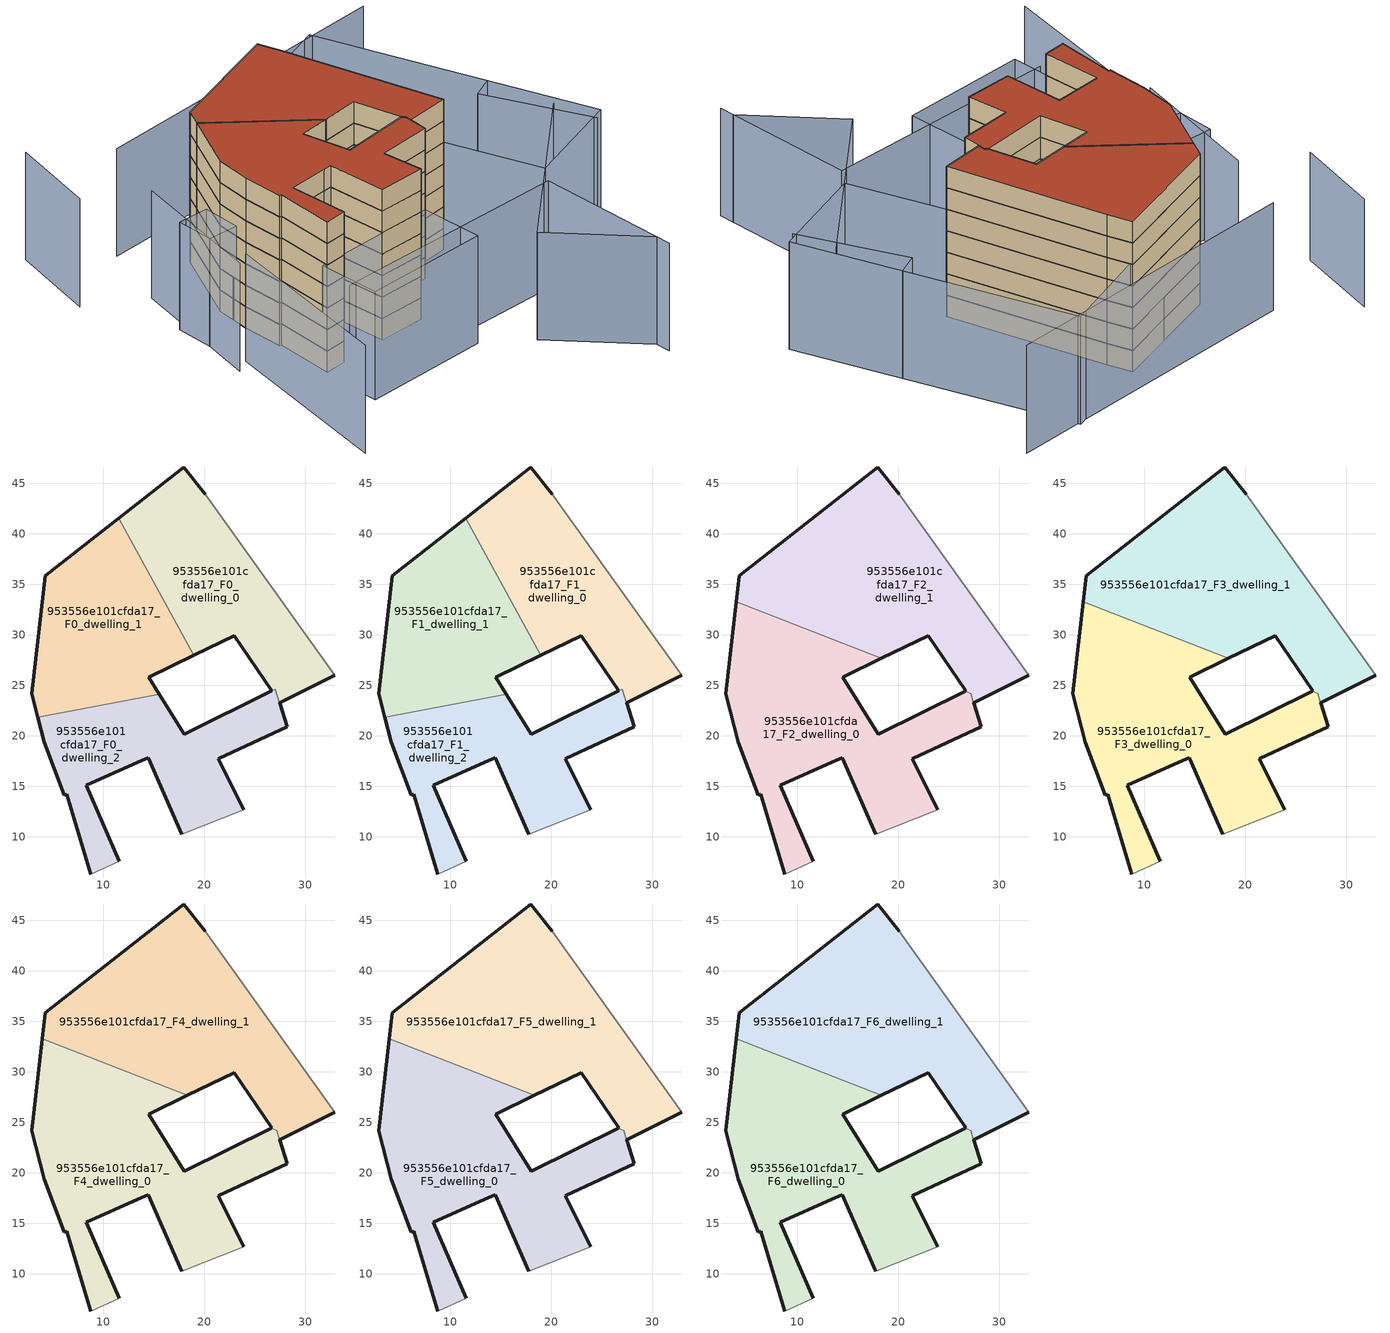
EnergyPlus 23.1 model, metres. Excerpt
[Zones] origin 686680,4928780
953556e101cfda17_F0_dwelling_0
 floor ground (EU_floor_Construction): 32.91,26 20.07,43.94 17.96,46.63 11.51,41.57 18.93,27.98 22.94,29.93 26.66,24.45 27.01,24.62 27.44,23.31 27.45,23.29 z0
 wall outside (EU_wall_Construction): 26.66,24.45 22.94,29.93 18.93,27.98 / 11.51,41.57 17.96,46.63 20.07,43.94 / 32.91,26 27.45,23.29 27.44,23.31 z0:3
 wall to 953556e101cfda17_F0_dwelling_2 (EU_wall_Construction): 27.44,23.31 27.01,24.62 26.66,24.45 z0:3
 wall to 953556e101cfda17_F0_dwelling_1 (EU_wall_Construction): 18.93,27.98 11.51,41.57 z0:3
 wall adiabatic (EU_wall_Construction): 20.07,43.94 32.91,26 z0:3
953556e101cfda17_F0_dwelling_1
 floor ground (EU_floor_Construction): 15.52,24.12 14.46,25.8 18.93,27.98 11.51,41.57 4.25,35.87 2.89,24.17 3.5,21.82 z0
 wall outside (EU_wall_Construction): 18.93,27.98 14.46,25.8 15.52,24.12 / 3.5,21.82 2.89,24.17 4.25,35.87 11.51,41.57 z0:3
 wall to 953556e101cfda17_F0_dwelling_2 (EU_wall_Construction): 15.52,24.12 3.5,21.82 z0:3
953556e101cfda17_F0_dwelling_2
 floor ground (EU_floor_Construction): 23.91,12.69 21.38,17.74 28.21,20.92 27.44,23.29 27.44,23.31 27.01,24.62 26.66,24.45 18.02,20.17 15.52,24.12 3.5,21.82 4.13,19.38 6.11,14.1 6.34,14.21 8.72,6.31 11.55,7.57 8.31,15.11 13.4,17.37 14.42,17.83 17.74,10.23 z0
 wall outside (EU_wall_Construction): 15.52,24.12 18.02,20.17 26.66,24.45 / 27.44,23.31 27.44,23.29 28.21,20.92 21.38,17.74 23.91,12.69 / 17.74,10.23 14.42,17.83 13.4,17.37 8.31,15.11 11.55,7.57 / 8.72,6.31 6.34,14.21 6.11,14.1 4.13,19.38 3.5,21.82 z0:3
 wall adiabatic (EU_wall_Construction): 23.91,12.69 17.74,10.23 / 11.55,7.57 8.72,6.31 z0:3
953556e101cfda17_F1_dwelling_0
 floor to 953556e101cfda17_F0_dwelling_0 (EU_floor_Construction): 32.91,26 20.07,43.94 17.96,46.63 11.51,41.57 18.93,27.98 22.94,29.93 26.66,24.45 27.01,24.62 27.44,23.31 27.45,23.29 z3
 wall outside (EU_wall_Construction): 26.66,24.45 22.94,29.93 18.93,27.98 / 11.51,41.57 17.96,46.63 20.07,43.94 / 32.91,26 27.45,23.29 27.44,23.31 z3:6
 wall to 953556e101cfda17_F1_dwelling_2 (EU_wall_Construction): 27.44,23.31 27.01,24.62 26.66,24.45 z3:6
 wall to 953556e101cfda17_F1_dwelling_1 (EU_wall_Construction): 18.93,27.98 11.51,41.57 z3:6
 wall adiabatic (EU_wall_Construction): 20.07,43.94 32.91,26 z3:6
953556e101cfda17_F1_dwelling_1
 floor to 953556e101cfda17_F0_dwelling_1 (EU_floor_Construction): 15.52,24.12 14.46,25.8 18.93,27.98 11.51,41.57 4.25,35.87 2.89,24.17 3.5,21.82 z3
 wall outside (EU_wall_Construction): 18.93,27.98 14.46,25.8 15.52,24.12 / 3.5,21.82 2.89,24.17 4.25,35.87 11.51,41.57 z3:6
 wall to 953556e101cfda17_F1_dwelling_2 (EU_wall_Construction): 15.52,24.12 3.5,21.82 z3:6
953556e101cfda17_F1_dwelling_2
 floor to 953556e101cfda17_F0_dwelling_2 (EU_floor_Construction): 23.91,12.69 21.38,17.74 28.21,20.92 27.44,23.29 27.44,23.31 27.01,24.62 26.66,24.45 18.02,20.17 15.52,24.12 3.5,21.82 4.13,19.38 6.11,14.1 6.34,14.21 8.72,6.31 11.55,7.57 8.31,15.11 13.4,17.37 14.42,17.83 17.74,10.23 z3
 wall outside (EU_wall_Construction): 15.52,24.12 18.02,20.17 26.66,24.45 / 27.44,23.31 27.44,23.29 28.21,20.92 21.38,17.74 23.91,12.69 / 17.74,10.23 14.42,17.83 13.4,17.37 8.31,15.11 11.55,7.57 / 8.72,6.31 6.34,14.21 6.11,14.1 4.13,19.38 3.5,21.82 z3:6
 wall adiabatic (EU_wall_Construction): 23.91,12.69 17.74,10.23 / 11.55,7.57 8.72,6.31 z3:6
953556e101cfda17_F2_dwelling_0
 floor to 953556e101cfda17_F1_dwelling_2 (EU_floor_Construction): 23.91,12.69 21.38,17.74 28.21,20.92 27.44,23.29 27.44,23.31 27.14,24.21 26.61,24.42 18.02,20.17 15.52,24.12 3.5,21.82 4.13,19.38 6.11,14.1 6.34,14.21 8.72,6.31 11.55,7.57 8.31,15.11 13.4,17.37 14.42,17.83 17.74,10.23 z6
 floor to 953556e101cfda17_F1_dwelling_1 (EU_floor_Construction): 15.52,24.12 14.46,25.8 18.31,27.67 3.95,33.3 2.89,24.17 3.5,21.82 z6
 wall outside (EU_wall_Construction): 18.31,27.67 14.46,25.8 18.02,20.17 26.6,24.42 / 27.44,23.31 27.44,23.29 28.21,20.92 21.38,17.74 23.91,12.69 / 17.74,10.23 14.42,17.83 13.4,17.37 8.31,15.11 11.55,7.57 / 8.72,6.31 6.34,14.21 6.11,14.1 4.13,19.38 2.89,24.17 3.95,33.3 z6:9
 wall to 953556e101cfda17_F2_dwelling_1 (EU_wall_Construction): 3.95,33.3 18.31,27.67 / 26.6,24.42 27.14,24.21 27.44,23.31 z6:9
 wall adiabatic (EU_wall_Construction): 23.91,12.69 17.74,10.23 / 11.55,7.57 8.72,6.31 z6:9
953556e101cfda17_F2_dwelling_1
 floor to 953556e101cfda17_F1_dwelling_0 (EU_floor_Construction): 32.91,26 20.07,43.94 17.96,46.63 11.51,41.56 18.93,27.98 22.94,29.93 26.66,24.45 27.01,24.62 27.44,23.31 27.45,23.29 z6
 floor to 953556e101cfda17_F1_dwelling_2 (EU_floor_Construction): 27.44,23.31 27.01,24.62 26.61,24.42 27.14,24.21 z6
 floor to 953556e101cfda17_F1_dwelling_1 (EU_floor_Construction): 18.93,27.98 11.51,41.56 4.25,35.87 3.95,33.3 18.31,27.67 z6
 wall outside (EU_wall_Construction): 26.6,24.42 26.66,24.45 22.94,29.93 18.31,27.67 / 3.95,33.3 4.25,35.87 17.96,46.63 20.07,43.94 / 32.91,26 27.45,23.29 27.44,23.31 z6:9
 wall adiabatic (EU_wall_Construction): 20.07,43.94 32.91,26 z6:9
953556e101cfda17_F3_dwelling_0
 floor to 953556e101cfda17_F2_dwelling_0 (EU_floor_Construction): 23.91,12.69 21.38,17.74 28.21,20.92 27.44,23.29 27.44,23.31 27.14,24.21 26.6,24.42 18.02,20.17 14.46,25.8 18.31,27.67 3.95,33.3 2.89,24.17 4.13,19.38 6.11,14.1 6.34,14.21 8.72,6.31 11.55,7.57 8.31,15.11 13.4,17.37 14.42,17.83 17.74,10.23 z9
 wall outside (EU_wall_Construction): 18.31,27.67 14.46,25.8 18.02,20.17 26.6,24.42 / 27.44,23.31 27.44,23.29 28.21,20.92 21.38,17.74 23.91,12.69 / 17.74,10.23 14.42,17.83 13.4,17.37 8.31,15.11 11.55,7.57 / 8.72,6.31 6.34,14.21 6.11,14.1 4.13,19.38 2.89,24.17 3.95,33.3 z9:12
 wall to 953556e101cfda17_F3_dwelling_1 (EU_wall_Construction): 3.95,33.3 18.31,27.67 / 26.6,24.42 27.14,24.21 27.44,23.31 z9:12
 wall adiabatic (EU_wall_Construction): 23.91,12.69 17.74,10.23 / 11.55,7.57 8.72,6.31 z9:12
953556e101cfda17_F3_dwelling_1
 floor to 953556e101cfda17_F2_dwelling_1 (EU_floor_Construction): 32.91,26 20.07,43.94 17.96,46.63 4.25,35.87 3.95,33.3 18.31,27.67 22.94,29.93 26.66,24.45 26.6,24.42 27.14,24.21 27.44,23.31 27.45,23.29 z9
 wall outside (EU_wall_Construction): 26.6,24.42 26.66,24.45 22.94,29.93 18.31,27.67 / 3.95,33.3 4.25,35.87 17.96,46.63 20.07,43.94 / 32.91,26 27.45,23.29 27.44,23.31 z9:12
 wall adiabatic (EU_wall_Construction): 20.07,43.94 32.91,26 z9:12
953556e101cfda17_F4_dwelling_0
 floor to 953556e101cfda17_F3_dwelling_0 (EU_floor_Construction): 23.91,12.69 21.38,17.74 28.21,20.92 27.44,23.29 27.44,23.31 27.14,24.21 26.6,24.42 18.02,20.17 14.46,25.8 18.31,27.67 3.95,33.3 2.89,24.17 4.13,19.38 6.11,14.1 6.34,14.21 8.72,6.31 11.55,7.57 8.31,15.11 13.4,17.37 14.42,17.83 17.74,10.23 z12
 wall outside (EU_wall_Construction): 18.31,27.67 14.46,25.8 18.02,20.17 26.6,24.42 / 27.44,23.31 27.44,23.29 28.21,20.92 21.38,17.74 23.91,12.69 / 17.74,10.23 14.42,17.83 13.4,17.37 8.31,15.11 11.55,7.57 / 8.72,6.31 6.34,14.21 6.11,14.1 4.13,19.38 2.89,24.17 3.95,33.3 z12:15
 wall to 953556e101cfda17_F4_dwelling_1 (EU_wall_Construction): 3.95,33.3 18.31,27.67 / 26.6,24.42 27.14,24.21 27.44,23.31 z12:15
 wall adiabatic (EU_wall_Construction): 23.91,12.69 17.74,10.23 / 11.55,7.57 8.72,6.31 z12:15
953556e101cfda17_F4_dwelling_1
 floor to 953556e101cfda17_F3_dwelling_1 (EU_floor_Construction): 32.91,26 20.07,43.94 17.96,46.63 4.25,35.87 3.95,33.3 18.31,27.67 22.94,29.93 26.66,24.45 26.6,24.42 27.14,24.21 27.44,23.31 27.45,23.29 z12
 wall outside (EU_wall_Construction): 26.6,24.42 26.66,24.45 22.94,29.93 18.31,27.67 / 3.95,33.3 4.25,35.87 17.96,46.63 20.07,43.94 / 32.91,26 27.45,23.29 27.44,23.31 z12:15
 wall adiabatic (EU_wall_Construction): 20.07,43.94 32.91,26 z12:15
953556e101cfda17_F5_dwelling_0
 floor to 953556e101cfda17_F4_dwelling_0 (EU_floor_Construction): 23.91,12.69 21.38,17.74 28.21,20.92 27.44,23.29 27.44,23.31 27.14,24.21 26.6,24.42 18.02,20.17 14.46,25.8 18.31,27.67 3.95,33.3 2.89,24.17 4.13,19.38 6.11,14.1 6.34,14.21 8.72,6.31 11.55,7.57 8.31,15.11 13.4,17.37 14.42,17.83 17.74,10.23 z15
 wall outside (EU_wall_Construction): 18.31,27.67 14.46,25.8 18.02,20.17 26.6,24.42 / 27.44,23.31 27.44,23.29 28.21,20.92 21.38,17.74 23.91,12.69 / 17.74,10.23 14.42,17.83 13.4,17.37 8.31,15.11 11.55,7.57 / 8.72,6.31 6.34,14.21 6.11,14.1 4.13,19.38 2.89,24.17 3.95,33.3 z15:18
 wall to 953556e101cfda17_F5_dwelling_1 (EU_wall_Construction): 3.95,33.3 18.31,27.67 / 26.6,24.42 27.14,24.21 27.44,23.31 z15:18
 wall adiabatic (EU_wall_Construction): 23.91,12.69 17.74,10.23 / 11.55,7.57 8.72,6.31 z15:18
953556e101cfda17_F5_dwelling_1
 floor to 953556e101cfda17_F4_dwelling_1 (EU_floor_Construction): 32.91,26 20.07,43.94 17.96,46.63 4.25,35.87 3.95,33.3 18.31,27.67 22.94,29.93 26.66,24.45 26.6,24.42 27.14,24.21 27.44,23.31 27.45,23.29 z15
 wall outside (EU_wall_Construction): 26.6,24.42 26.66,24.45 22.94,29.93 18.31,27.67 / 3.95,33.3 4.25,35.87 17.96,46.63 20.07,43.94 / 32.91,26 27.45,23.29 27.44,23.31 z15:18
 wall adiabatic (EU_wall_Construction): 20.07,43.94 32.91,26 z15:18
953556e101cfda17_F6_dwelling_0
 floor to 953556e101cfda17_F5_dwelling_0 (EU_floor_Construction): 23.91,12.69 21.38,17.74 28.21,20.92 27.44,23.29 27.44,23.31 27.14,24.21 26.6,24.42 18.02,20.17 14.46,25.8 18.31,27.67 3.95,33.3 2.89,24.17 4.13,19.38 6.11,14.1 6.34,14.21 8.72,6.31 11.55,7.57 8.31,15.11 13.4,17.37 14.42,17.83 17.74,10.23 z18
 wall outside (EU_wall_Construction): 18.31,27.67 14.46,25.8 18.02,20.17 26.6,24.42 / 27.44,23.31 27.44,23.29 28.21,20.92 21.38,17.74 23.91,12.69 / 17.74,10.23 14.42,17.83 13.4,17.37 8.31,15.11 11.55,7.57 / 8.72,6.31 6.34,14.21 6.11,14.1 4.13,19.38 2.89,24.17 3.95,33.3 z18:21
 wall to 953556e101cfda17_F6_dwelling_1 (EU_wall_Construction): 3.95,33.3 18.31,27.67 / 26.6,24.42 27.14,24.21 27.44,23.31 z18:21
 wall adiabatic (EU_wall_Construction): 23.91,12.69 17.74,10.23 / 11.55,7.57 8.72,6.31 z18:21
 roof outside (EU_roof_Construction): 26.6,24.42 27.14,24.21 27.44,23.31 27.44,23.29 28.21,20.92 21.38,17.74 23.91,12.69 17.74,10.23 14.42,17.83 13.4,17.37 8.31,15.11 11.55,7.57 8.72,6.31 6.34,14.21 6.11,14.1 4.13,19.38 2.89,24.17 3.95,33.3 18.31,27.67 14.46,25.8 18.02,20.17 z21
953556e101cfda17_F6_dwelling_1
 floor to 953556e101cfda17_F5_dwelling_1 (EU_floor_Construction): 32.91,26 20.07,43.94 17.96,46.63 4.25,35.87 3.95,33.3 18.31,27.67 22.94,29.93 26.66,24.45 26.6,24.42 27.14,24.21 27.44,23.31 27.45,23.29 z18
 wall outside (EU_wall_Construction): 26.6,24.42 26.66,24.45 22.94,29.93 18.31,27.67 / 3.95,33.3 4.25,35.87 17.96,46.63 20.07,43.94 / 32.91,26 27.45,23.29 27.44,23.31 z18:21
 wall adiabatic (EU_wall_Construction): 20.07,43.94 32.91,26 z18:21
 roof outside (EU_roof_Construction): 20.07,43.94 32.91,26 27.45,23.29 27.44,23.31 27.14,24.21 26.6,24.42 26.66,24.45 22.94,29.93 18.31,27.67 3.95,33.3 4.25,35.87 17.96,46.63 z21
shading: 9.26,0.99 40.64,12.9 / 40.64,12.9 47.83,-6.04 / 47.06,-4.02 34.53,2.74 / 34.53,2.74 48.54,28.68 / 51.86,23.47 41.16,34.35 / 41.16,34.35 43.45,36.6 / 37.05,58.15 -3.1,40.73 / 1.01,12.64 5.27,-12.22 / -3.27,30.33 -0.61,10.94 / -13.29,44.5 -11.84,32.19 / 8.17,6.42 24.57,12.95 / 24.57,12.95 27.78,4.91 / 27.78,4.91 11.38,-1.63 / 11.38,-1.63 8.17,6.42 / 2.54,18.85 -1.52,17.5 / -1.52,17.5 -3.17,22.43 / -3.17,22.43 0.89,23.79 / 0.89,23.79 2.54,18.85 / 41.46,15.57 17,45.41 / 17,45.41 28.5,54.84 / 28.5,54.84 52.96,25 / 52.96,25 41.46,15.57 z0:15
[Building]
EU S2 Campaign: North Axis=0; Terrain=City; Solar Distribution=FullExterior
[Site:Location]
Bologna: Latitude=44.5; Longitude=11.25; Time Zone=1; Elevation=37
[SizingPeriod:WeatherFileDays]
AnnualSizingPeriod: Begin Month=1; Begin Day of Month=1; End Month=12; End Day of Month=31; Day of Week for Start Day=Monday; Use Weather File Daylight Saving Period=No; Use Weather File Rain and Snow Indicators=No
[MATERIAL]
EU_InternalMass_Material: Roughness=MediumRough; Thickness=0.1; Conductivity=1; Density=1800; Specific Heat=900; Thermal Absorptance=0.9; Solar Absorptance=0.7; Visible Absorptance=0.7
[MATERIAL:NOMASS] Roughness=MediumRough; Thermal Absorptance=0.9; Solar Absorptance=0.7; Visible Absorptance=0.7
Name | Thermal Resistance
EU_wall_NoMass | 0.905828
EU_roof_NoMass | 0.37593
EU_floor_NoMass | 0.67114
[CONSTRUCTION]
EU_wall_Construction: EU_wall_NoMass
EU_roof_Construction: EU_roof_NoMass
EU_floor_Construction: EU_floor_NoMass
EU_InternalMass_Construction: EU_InternalMass_Material
[ZONE] Type=1; Multiplier=1; Ceiling Height=autocalculate; Floor Area=autocalculate; Part of Total Floor Area=Yes
Name | Volume
953556e101cfda17_F0_dwelling_0; 953556e101cfda17_F1_dwelling_0 | 600.146
953556e101cfda17_F2_dwelling_0 | 880.68
953556e101cfda17_F3_dwelling_0; 953556e101cfda17_F4_dwelling_0; 953556e101cfda17_F5_dwelling_0; 953556e101cfda17_F6_dwelling_0 | 880.686
953556e101cfda17_F0_dwelling_1; 953556e101cfda17_F1_dwelling_1 | 588.127
953556e101cfda17_F2_dwelling_1; 953556e101cfda17_F3_dwelling_1; 953556e101cfda17_F4_dwelling_1; 953556e101cfda17_F5_dwelling_1; 953556e101cfda17_F6_dwelling_1 | 883.612
953556e101cfda17_F0_dwelling_2; 953556e101cfda17_F1_dwelling_2 | 576.053
[INTERNALMASS] Construction=EU_InternalMass_Construction
Name | Zone or ZoneList | Surface Area
953556e101cfda17_F0_dwelling_0_EU_InternalMass | 953556e101cfda17_F0_dwelling_0 | 200.046
953556e101cfda17_F0_dwelling_1_EU_InternalMass | 953556e101cfda17_F0_dwelling_1 | 196.042
953556e101cfda17_F0_dwelling_2_EU_InternalMass | 953556e101cfda17_F0_dwelling_2 | 192.018
953556e101cfda17_F1_dwelling_0_EU_InternalMass | 953556e101cfda17_F1_dwelling_0 | 200.046
953556e101cfda17_F1_dwelling_1_EU_InternalMass | 953556e101cfda17_F1_dwelling_1 | 196.042
953556e101cfda17_F1_dwelling_2_EU_InternalMass | 953556e101cfda17_F1_dwelling_2 | 192.018
953556e101cfda17_F2_dwelling_0_EU_InternalMass | 953556e101cfda17_F2_dwelling_0 | 293.562
953556e101cfda17_F2_dwelling_1_EU_InternalMass | 953556e101cfda17_F2_dwelling_1 | 294.538
953556e101cfda17_F3_dwelling_0_EU_InternalMass | 953556e101cfda17_F3_dwelling_0 | 293.562
953556e101cfda17_F3_dwelling_1_EU_InternalMass | 953556e101cfda17_F3_dwelling_1 | 294.538
953556e101cfda17_F4_dwelling_0_EU_InternalMass | 953556e101cfda17_F4_dwelling_0 | 293.562
953556e101cfda17_F4_dwelling_1_EU_InternalMass | 953556e101cfda17_F4_dwelling_1 | 294.538
953556e101cfda17_F5_dwelling_0_EU_InternalMass | 953556e101cfda17_F5_dwelling_0 | 293.562
953556e101cfda17_F5_dwelling_1_EU_InternalMass | 953556e101cfda17_F5_dwelling_1 | 294.538
953556e101cfda17_F6_dwelling_0_EU_InternalMass | 953556e101cfda17_F6_dwelling_0 | 293.562
953556e101cfda17_F6_dwelling_1_EU_InternalMass | 953556e101cfda17_F6_dwelling_1 | 294.538
[OTHEREQUIPMENT] Fuel Type=Electricity; Design Level Calculation Method=Watts/Area; Power per Zone Floor Area=1; Fraction Latent=0; Fraction Radiant=0; Fraction Lost=0; Carbon Dioxide Generation Rate=0; EndUse Subcategory=EU_Step8_InternalGains
Name | Zone or ZoneList or Space or SpaceList | Schedule
EU_Step8_InternalGain_953556e101cfda17_F0_dwelling_0_f000 | 953556e101cfda17_F0_dwelling_0 | EU_Step8_GainSchedule_953556e101cfda17_F0_dwelling_0_f000
EU_Step8_InternalGain_953556e101cfda17_F0_dwelling_1_f000 | 953556e101cfda17_F0_dwelling_1 | EU_Step8_GainSchedule_953556e101cfda17_F0_dwelling_1_f000
EU_Step8_InternalGain_953556e101cfda17_F0_dwelling_2_f000 | 953556e101cfda17_F0_dwelling_2 | EU_Step8_GainSchedule_953556e101cfda17_F0_dwelling_2_f000
EU_Step8_InternalGain_953556e101cfda17_F1_dwelling_0_f000 | 953556e101cfda17_F1_dwelling_0 | EU_Step8_GainSchedule_953556e101cfda17_F1_dwelling_0_f000
EU_Step8_InternalGain_953556e101cfda17_F1_dwelling_1_f000 | 953556e101cfda17_F1_dwelling_1 | EU_Step8_GainSchedule_953556e101cfda17_F1_dwelling_1_f000
EU_Step8_InternalGain_953556e101cfda17_F1_dwelling_2_f000 | 953556e101cfda17_F1_dwelling_2 | EU_Step8_GainSchedule_953556e101cfda17_F1_dwelling_2_f000
EU_Step8_InternalGain_953556e101cfda17_F2_dwelling_0_f000 | 953556e101cfda17_F2_dwelling_0 | EU_Step8_GainSchedule_953556e101cfda17_F2_dwelling_0_f000
EU_Step8_InternalGain_953556e101cfda17_F2_dwelling_1_f000 | 953556e101cfda17_F2_dwelling_1 | EU_Step8_GainSchedule_953556e101cfda17_F2_dwelling_1_f000
EU_Step8_InternalGain_953556e101cfda17_F3_dwelling_0_f000 | 953556e101cfda17_F3_dwelling_0 | EU_Step8_GainSchedule_953556e101cfda17_F3_dwelling_0_f000
EU_Step8_InternalGain_953556e101cfda17_F3_dwelling_1_f000 | 953556e101cfda17_F3_dwelling_1 | EU_Step8_GainSchedule_953556e101cfda17_F3_dwelling_1_f000
EU_Step8_InternalGain_953556e101cfda17_F4_dwelling_0_f000 | 953556e101cfda17_F4_dwelling_0 | EU_Step8_GainSchedule_953556e101cfda17_F4_dwelling_0_f000
EU_Step8_InternalGain_953556e101cfda17_F4_dwelling_1_f000 | 953556e101cfda17_F4_dwelling_1 | EU_Step8_GainSchedule_953556e101cfda17_F4_dwelling_1_f000
EU_Step8_InternalGain_953556e101cfda17_F5_dwelling_0_f000 | 953556e101cfda17_F5_dwelling_0 | EU_Step8_GainSchedule_953556e101cfda17_F5_dwelling_0_f000
EU_Step8_InternalGain_953556e101cfda17_F5_dwelling_1_f000 | 953556e101cfda17_F5_dwelling_1 | EU_Step8_GainSchedule_953556e101cfda17_F5_dwelling_1_f000
EU_Step8_InternalGain_953556e101cfda17_F6_dwelling_0_f000 | 953556e101cfda17_F6_dwelling_0 | EU_Step8_GainSchedule_953556e101cfda17_F6_dwelling_0_f000
EU_Step8_InternalGain_953556e101cfda17_F6_dwelling_1_f000 | 953556e101cfda17_F6_dwelling_1 | EU_Step8_GainSchedule_953556e101cfda17_F6_dwelling_1_f000
[ZONEVENTILATION:DESIGNFLOWRATE] Schedule=EU_AlwaysOn; Design Flow Rate Calculation Method=AirChanges/Hour; Air Changes per Hour=0.73129; Ventilation Type=Natural; Fan Pressure Rise=0; Fan Total Efficiency=1; Constant Term Coefficient=1; Temperature Term Coefficient=0; Velocity Term Coefficient=0; Velocity Squared Term Coefficient=0; Minimum Indoor Temperature=-100; Maximum Indoor Temperature=100; Delta Temperature=-100; Minimum Outdoor Temperature=-100; Maximum Outdoor Temperature=100; Maximum Wind Speed=40
Name | Zone or ZoneList or Space or SpaceList
EU_ConstantAir_953556e101cfda17_F0_dwelling_0 | 953556e101cfda17_F0_dwelling_0
EU_ConstantAir_953556e101cfda17_F0_dwelling_1 | 953556e101cfda17_F0_dwelling_1
EU_ConstantAir_953556e101cfda17_F0_dwelling_2 | 953556e101cfda17_F0_dwelling_2
EU_ConstantAir_953556e101cfda17_F1_dwelling_0 | 953556e101cfda17_F1_dwelling_0
EU_ConstantAir_953556e101cfda17_F1_dwelling_1 | 953556e101cfda17_F1_dwelling_1
EU_ConstantAir_953556e101cfda17_F1_dwelling_2 | 953556e101cfda17_F1_dwelling_2
EU_ConstantAir_953556e101cfda17_F2_dwelling_0 | 953556e101cfda17_F2_dwelling_0
EU_ConstantAir_953556e101cfda17_F2_dwelling_1 | 953556e101cfda17_F2_dwelling_1
EU_ConstantAir_953556e101cfda17_F3_dwelling_0 | 953556e101cfda17_F3_dwelling_0
EU_ConstantAir_953556e101cfda17_F3_dwelling_1 | 953556e101cfda17_F3_dwelling_1
EU_ConstantAir_953556e101cfda17_F4_dwelling_0 | 953556e101cfda17_F4_dwelling_0
EU_ConstantAir_953556e101cfda17_F4_dwelling_1 | 953556e101cfda17_F4_dwelling_1
EU_ConstantAir_953556e101cfda17_F5_dwelling_0 | 953556e101cfda17_F5_dwelling_0
EU_ConstantAir_953556e101cfda17_F5_dwelling_1 | 953556e101cfda17_F5_dwelling_1
EU_ConstantAir_953556e101cfda17_F6_dwelling_0 | 953556e101cfda17_F6_dwelling_0
EU_ConstantAir_953556e101cfda17_F6_dwelling_1 | 953556e101cfda17_F6_dwelling_1
[HVACTEMPLATE:THERMOSTAT] Constant Heating Setpoint=20; Constant Cooling Setpoint=50
EU_HeatOnly_953556e101cfda17_F0_dwelling_0; EU_HeatOnly_953556e101cfda17_F0_dwelling_1; EU_HeatOnly_953556e101cfda17_F0_dwelling_2; EU_HeatOnly_953556e101cfda17_F1_dwelling_0; EU_HeatOnly_953556e101cfda17_F1_dwelling_1; EU_HeatOnly_953556e101cfda17_F1_dwelling_2; EU_HeatOnly_953556e101cfda17_F2_dwelling_0; EU_HeatOnly_953556e101cfda17_F2_dwelling_1; EU_HeatOnly_953556e101cfda17_F3_dwelling_0; EU_HeatOnly_953556e101cfda17_F3_dwelling_1; EU_HeatOnly_953556e101cfda17_F4_dwelling_0; EU_HeatOnly_953556e101cfda17_F4_dwelling_1; EU_HeatOnly_953556e101cfda17_F5_dwelling_0; EU_HeatOnly_953556e101cfda17_F5_dwelling_1; EU_HeatOnly_953556e101cfda17_F6_dwelling_0; EU_HeatOnly_953556e101cfda17_F6_dwelling_1
[HVACTEMPLATE:ZONE:IDEALLOADSAIRSYSTEM] System Availability Schedule=EU_AlwaysOn; Maximum Heating Supply Air Temperature=50; Minimum Cooling Supply Air Temperature=13; Maximum Heating Supply Air Humidity Ratio=0.0156; Minimum Cooling Supply Air Humidity Ratio=0.0077; Heating Limit=NoLimit; Cooling Limit=NoLimit; Heating Availability Schedule=EU_AlwaysOn; Cooling Availability Schedule=EU_CoolingOff; Dehumidification Control Type=ConstantSensibleHeatRatio; Cooling Sensible Heat Ratio=0.7; Dehumidification Setpoint=60; Humidification Control Type=None; Humidification Setpoint=30; Outdoor Air Method=None; Outdoor Air Flow Rate per Person=0.00944; Outdoor Air Flow Rate per Zone Floor Area=0; Outdoor Air Flow Rate per Zone=0; Demand Controlled Ventilation Type=None; Outdoor Air Economizer Type=NoEconomizer; Heat Recovery Type=None; Sensible Heat Recovery Effectiveness=0.7; Latent Heat Recovery Effectiveness=0.65
Name | Template Thermostat
953556e101cfda17_F0_dwelling_0 | EU_HeatOnly_953556e101cfda17_F0_dwelling_0
953556e101cfda17_F0_dwelling_1 | EU_HeatOnly_953556e101cfda17_F0_dwelling_1
953556e101cfda17_F0_dwelling_2 | EU_HeatOnly_953556e101cfda17_F0_dwelling_2
953556e101cfda17_F1_dwelling_0 | EU_HeatOnly_953556e101cfda17_F1_dwelling_0
953556e101cfda17_F1_dwelling_1 | EU_HeatOnly_953556e101cfda17_F1_dwelling_1
953556e101cfda17_F1_dwelling_2 | EU_HeatOnly_953556e101cfda17_F1_dwelling_2
953556e101cfda17_F2_dwelling_0 | EU_HeatOnly_953556e101cfda17_F2_dwelling_0
953556e101cfda17_F2_dwelling_1 | EU_HeatOnly_953556e101cfda17_F2_dwelling_1
953556e101cfda17_F3_dwelling_0 | EU_HeatOnly_953556e101cfda17_F3_dwelling_0
953556e101cfda17_F3_dwelling_1 | EU_HeatOnly_953556e101cfda17_F3_dwelling_1
953556e101cfda17_F4_dwelling_0 | EU_HeatOnly_953556e101cfda17_F4_dwelling_0
953556e101cfda17_F4_dwelling_1 | EU_HeatOnly_953556e101cfda17_F4_dwelling_1
953556e101cfda17_F5_dwelling_0 | EU_HeatOnly_953556e101cfda17_F5_dwelling_0
953556e101cfda17_F5_dwelling_1 | EU_HeatOnly_953556e101cfda17_F5_dwelling_1
953556e101cfda17_F6_dwelling_0 | EU_HeatOnly_953556e101cfda17_F6_dwelling_0
953556e101cfda17_F6_dwelling_1 | EU_HeatOnly_953556e101cfda17_F6_dwelling_1
[SIZING:ZONE] Zone Cooling Design Supply Air Temperature Input Method=SupplyAirTemperature; Zone Cooling Design Supply Air Temperature=13; Zone Heating Design Supply Air Temperature Input Method=SupplyAirTemperature; Zone Heating Design Supply Air Temperature=50; Zone Cooling Design Supply Air Humidity Ratio=0.008; Zone Heating Design Supply Air Humidity Ratio=0.008; Cooling Design Air Flow Method=DesignDay; Cooling Design Air Flow Rate=0; Cooling Minimum Air Flow per Zone Floor Area=0.000762; Cooling Minimum Air Flow=0; Cooling Minimum Air Flow Fraction=0.2; Heating Design Air Flow Method=DesignDay; Heating Design Air Flow Rate=0; Heating Maximum Air Flow per Zone Floor Area=0.002032; Heating Maximum Air Flow=0.141576; Heating Maximum Air Flow Fraction=0.3; Account for Dedicated Outdoor Air System=No; Dedicated Outdoor Air System Control Strategy=NeutralSupplyAir; Dedicated Outdoor Air Low Setpoint Temperature for Design=autosize; Dedicated Outdoor Air High Setpoint Temperature for Design=autosize; Zone Load Sizing Method=Sensible Load Only No Latent Load; Zone Latent Cooling Design Supply Air Humidity Ratio Input Method=HumidityRatioDifference; Zone Cooling Design Supply Air Humidity Ratio Difference=0.005; Zone Latent Heating Design Supply Air Humidity Ratio Input Method=HumidityRatioDifference; Zone Humidification Design Supply Air Humidity Ratio Difference=0.005
953556e101cfda17_F0_dwelling_0; 953556e101cfda17_F0_dwelling_1; 953556e101cfda17_F0_dwelling_2; 953556e101cfda17_F1_dwelling_0; 953556e101cfda17_F1_dwelling_1; 953556e101cfda17_F1_dwelling_2; 953556e101cfda17_F2_dwelling_0; 953556e101cfda17_F2_dwelling_1; 953556e101cfda17_F3_dwelling_0; 953556e101cfda17_F3_dwelling_1; 953556e101cfda17_F4_dwelling_0; 953556e101cfda17_F4_dwelling_1; 953556e101cfda17_F5_dwelling_0; 953556e101cfda17_F5_dwelling_1; 953556e101cfda17_F6_dwelling_0; 953556e101cfda17_F6_dwelling_1
[SCHEDULE:CONSTANT]
Name | Hourly Value
EU_AlwaysOn | 1
EU_CoolingOff | 0
[SCHEDULE:FILE] Column Number=1; Rows to Skip at Top=0; Number of Hours of Data=8760; Column Separator=Comma; Interpolate to Timestep=No; Minutes per Item=60; Adjust Schedule for Daylight Savings=Yes
Name | File
EU_Step8_GainSchedule_953556e101cfda17_F0_dwelling_0_f000 | ../../schedules/953556e101cfda17/953556e101cfda17_F0_dwelling_0_f000_gain.csv
EU_Step8_GainSchedule_953556e101cfda17_F0_dwelling_1_f000 | ../../schedules/953556e101cfda17/953556e101cfda17_F0_dwelling_1_f000_gain.csv
EU_Step8_GainSchedule_953556e101cfda17_F0_dwelling_2_f000 | ../../schedules/953556e101cfda17/953556e101cfda17_F0_dwelling_2_f000_gain.csv
EU_Step8_GainSchedule_953556e101cfda17_F1_dwelling_0_f000 | ../../schedules/953556e101cfda17/953556e101cfda17_F1_dwelling_0_f000_gain.csv
EU_Step8_GainSchedule_953556e101cfda17_F1_dwelling_1_f000 | ../../schedules/953556e101cfda17/953556e101cfda17_F1_dwelling_1_f000_gain.csv
EU_Step8_GainSchedule_953556e101cfda17_F1_dwelling_2_f000 | ../../schedules/953556e101cfda17/953556e101cfda17_F1_dwelling_2_f000_gain.csv
EU_Step8_GainSchedule_953556e101cfda17_F2_dwelling_0_f000 | ../../schedules/953556e101cfda17/953556e101cfda17_F2_dwelling_0_f000_gain.csv
EU_Step8_GainSchedule_953556e101cfda17_F2_dwelling_1_f000 | ../../schedules/953556e101cfda17/953556e101cfda17_F2_dwelling_1_f000_gain.csv
EU_Step8_GainSchedule_953556e101cfda17_F3_dwelling_0_f000 | ../../schedules/953556e101cfda17/953556e101cfda17_F3_dwelling_0_f000_gain.csv
EU_Step8_GainSchedule_953556e101cfda17_F3_dwelling_1_f000 | ../../schedules/953556e101cfda17/953556e101cfda17_F3_dwelling_1_f000_gain.csv
EU_Step8_GainSchedule_953556e101cfda17_F4_dwelling_0_f000 | ../../schedules/953556e101cfda17/953556e101cfda17_F4_dwelling_0_f000_gain.csv
EU_Step8_GainSchedule_953556e101cfda17_F4_dwelling_1_f000 | ../../schedules/953556e101cfda17/953556e101cfda17_F4_dwelling_1_f000_gain.csv
EU_Step8_GainSchedule_953556e101cfda17_F5_dwelling_0_f000 | ../../schedules/953556e101cfda17/953556e101cfda17_F5_dwelling_0_f000_gain.csv
EU_Step8_GainSchedule_953556e101cfda17_F5_dwelling_1_f000 | ../../schedules/953556e101cfda17/953556e101cfda17_F5_dwelling_1_f000_gain.csv
EU_Step8_GainSchedule_953556e101cfda17_F6_dwelling_0_f000 | ../../schedules/953556e101cfda17/953556e101cfda17_F6_dwelling_0_f000_gain.csv
EU_Step8_GainSchedule_953556e101cfda17_F6_dwelling_1_f000 | ../../schedules/953556e101cfda17/953556e101cfda17_F6_dwelling_1_f000_gain.csv
